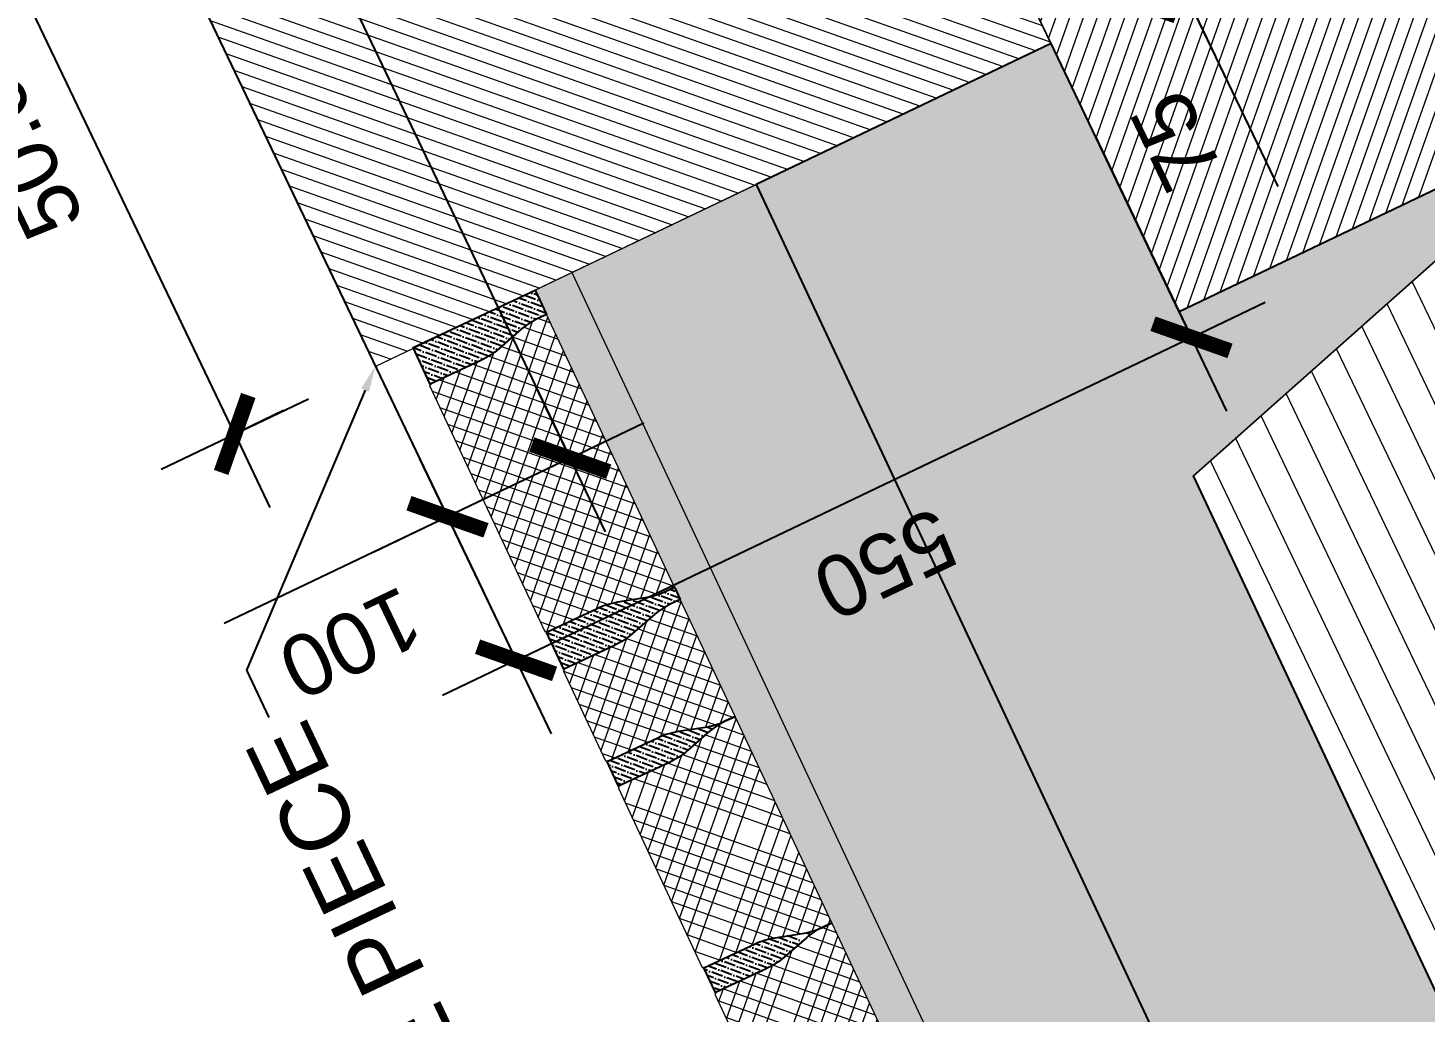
# Model space of a CAD drawing. Header units: metres. Extents: x 678805 to 1359287, y 2747329 to 5497370.
# Drawn here: x 679480.419 to 679481.446, y 2747416.842 to 2747417.565 of the extents above; entities that cross this region are included whole.
import ezdxf
from ezdxf import colors
from ezdxf.entities.mleader import LeaderData, LeaderLine
from ezdxf.math import Vec2, Vec3

# ---------------------------------------------------------------- set-up
doc = ezdxf.new("R2010")
doc.units = ezdxf.units.M
for name, color, linetype, true_color in [('02-L-Waterfeatures 01', 7, 'Continuous', 0x4da6ff), ('XREF_MON_WATERFEATURE$0$01-TX-Dimensions_1-25', 7, 'Continuous', 0x3f5f7f), ('XREF_MON_WATERFEATURE$0$EIT_3 TR sorra', 7, 'Continuous', 0xd8ceb0)]:
    doc.layers.add(name, color=color, linetype=linetype, true_color=true_color)
doc.layers.add('XREF_MON_WATERFEATURE$0$-aux', color=50, linetype='Continuous', plot=False)
doc.layers.add('XREF_MON_WATERFEATURE$0$00_Aux', color=6, linetype='Continuous', plot=False)
doc.layers.add('XREF_MON_WATERFEATURE$0$01-TX', color=7, linetype='Continuous')
doc.layers.add('XREF_MON_WATERFEATURE$0$COTAUX', color=7, linetype='Continuous')
doc.layers.add('XREF_MON_WATERFEATURE$0$02-L-projecció', color=7, linetype='Continuous', lineweight=5, true_color=0x636363)
doc.layers.add('XREF_MON_WATERFEATURE$0$3-TR tot_u', color=7, linetype='Continuous', lineweight=5, true_color=0x787878)
for name, color, linetype, lineweight in [('XREF_MON_WATERFEATURE$0$02-L-seccionat', 6, 'Continuous', 5), ('XREF_MON_WATERFEATURE$0$3-TR Formigó', 252, 'Continuous', 0), ('XREF_MON_WATERFEATURE$0$3-TR terra compactada', 45, 'Continuous', 0), ('XREF_MON_WATERFEATURE$0$3-TR Tot-u', 37, 'Continuous', 0)]:
    doc.layers.add(name, color=color, linetype=linetype, lineweight=lineweight)
doc.styles.add('XREF_MON_WATERFEATURE$0$Standard', font='arial.ttf')
doc.dimstyles.new('XREF_MON_WATERFEATURE$0$E20', dxfattribs={"dimscale": 0.03, "dimtxt": 1.5, "dimasz": 0.2, "dimexe": 0.1, "dimexo": 2.5, "dimgap": 1, "dimtad": 1, "dimdec": 0, "dimlfac": 1000, "dimzin": 0, "dimdsep": 46, "dimtxsty": 'XREF_MON_WATERFEATURE$0$Standard', "dimblk1": 'XREF_MON_WATERFEATURE$0$LINCOT200', "dimblk2": 'XREF_MON_WATERFEATURE$0$LINCOT200', "dimsah": 1, "dimcen": 0.1, "dimdle": 0.1, "dimclrt": 256, "dimadec": 0, "dimazin": 0, "dimtfac": 0.01538461538461539, "dimtdec": 0, "dimtofl": 0, "dimtmove": 0, "dimatfit": 3, "dimldrblk": 'XREF_MON_WATERFEATURE$0$LINCOT200', "dimfxl": 1, "dimtolj": 1, "dimtzin": 0, "dimarcsym": 0})
pattern_1 = [(43.98579928964269, (-27.61851931214083, -68.7476481385529), (0.001927275125572214, 0.00660389192404396), [0.008532812500000061, -0.001706562500000013, 0, -0.001706562500000013])]
pattern_2 = [(44.99999999989515, (-42.7872098154829, 32.41382765164599), (-0.00673519209078954, 0.006735192090814187), []), (134.9999999998951, (-42.7872098154829, 32.41382765164599), (-0.006735192090814189, -0.006735192090789539), [])]

# ---------------------------------------------------------------- blocks, each defined once
blk = doc.blocks.new('XREF_MON_WATERFEATURE$0$Bench')
at = {"layer": 'XREF_MON_WATERFEATURE$0$3-TR Formigó'}
h = blk.add_hatch(dxfattribs=at)
h.set_pattern_fill('ANSI31', color=256, scale=0.002999999999999998, angle=-18.27604261032588, style=0)
h.set_pattern_definition([(44.99999999989514, (-45.49588849255815, 30.80655877431855), (-0.006735192090789539, 0.006735192090814186), [])])
h.paths.add_polyline_path([(0, -4.656612873077393e-10), (0.50157939363271, -3.247521817684174e-06), (0.50157939363271, -0.1000032475218177), (0.2407935219807274, -0.1000032475218177), (0.0750000006519258, -0.5499999993480742), (4.656612873077393e-10, -0.5499999998137355)])
at = {"layer": 'XREF_MON_WATERFEATURE$0$02-L-seccionat'}
blk.add_lwpolyline([(0, -4.656612873077393e-10), (0.50157939363271, -3.247521817684174e-06), (0.50157939363271, -0.1000032475218177), (0.2407935219807274, -0.1000032475218177), (0.0750000006519258, -0.5499999993480742), (4.656612873077393e-10, -0.5499999998137355)], close=True, dxfattribs=at)
blk = doc.blocks.new('XREF_MON_WATERFEATURE$0$WTF Without Channel')
at = {"layer": 'XREF_MON_WATERFEATURE$0$3-TR Formigó'}
h = blk.add_hatch(dxfattribs=at)
h.set_pattern_fill('ANSI37', color=256, scale=0.002999999999999999, angle=-18.27604261032589, style=0)
h.set_pattern_definition(pattern_2)
edge = h.paths.add_edge_path()
edge.add_line((2.195293957696002, 1.238877860829235), (2.195357862722766, 1.247073390055449))
edge.add_arc((2.146941770507577, 1.247450905318045), 0.04841756399451735, 359.5532561195993, 375.5522752459881)
edge.add_line((2.193586584974717, 1.260432499460877), (2.187801835455637, 1.281217969488353))
edge.add_arc((2.242854151821503, 1.29653942596503), 0.05714459349592127, 179.5532492245967, 195.5522683508791, ccw=False)
edge.add_line((2.185711295439567, 1.296984993387015), (2.18603195422579, 1.338109016884119))
edge.add_line((2.18603195422579, 1.338109016884119), (2.185234772369903, 1.338115232996643))
edge.add_line((2.185234772369903, 1.338115232996643), (2.185241354259368, 1.338959283661098))
edge.add_line((2.185241354259368, 1.338959283661098), (2.111945788238835, 1.339530794881285))
edge.add_line((2.111945788238835, 1.339530794881285), (2.111939206116539, 1.33868674421683))
edge.add_line((2.111939206116539, 1.33868674421683), (2.111142024959143, 1.338692964054645))
edge.add_line((2.111142024959143, 1.338692964054645), (2.110821367569905, 1.29756893683225))
edge.add_arc((2.053678519221488, 1.298014502801947), 0.05714458545132258, 343.554231491595, 359.55325061787744, ccw=False)
edge.add_line((2.10848521287803, 1.281836431939156), (2.102377043434124, 1.26114368857816))
edge.add_arc((2.148813743220628, 1.247436313332466), 0.04841755077642926, 163.5542377839038, 179.5532569102927)
edge.add_line((2.100397664217915, 1.247813827823848), (2.100333761519458, 1.239618298597635))
edge.add_line((2.100333761519458, 1.239618298597635), (2.195293957696002, 1.238877860829235))
h = blk.add_hatch(dxfattribs=at)
h.set_pattern_fill('ANSI37', color=256, scale=0.002999999999999999, angle=-18.27604261032589, style=0)
h.set_pattern_definition(pattern_2)
edge = h.paths.add_edge_path()
edge.add_line((2.36278002881695, 1.237571911886335), (2.362843931748237, 1.24576744157821))
edge.add_arc((2.314427839040423, 1.246144965357533), 0.04841756455353438, 359.553246046033, 375.5522651724219)
edge.add_line((2.361072656328496, 1.2591265514493), (2.355287906343754, 1.279912021476776))
edge.add_arc((2.410340222593205, 1.295233478781842), 0.05714459360587378, 179.5532500560621, 195.5522691823446, ccw=False)
edge.add_line((2.353197366094854, 1.295679045375437), (2.353518023251262, 1.336803068406881))
edge.add_line((2.353518023251262, 1.336803068406881), (2.352720842093866, 1.336809285916389))
edge.add_line((2.352720842093866, 1.336809285916389), (2.352727424448993, 1.337653335649521))
edge.add_line((2.352727424448993, 1.337653335649521), (2.20690598511387, 1.338790358509869))
edge.add_line((2.20690598511387, 1.338790358509869), (2.206899405785542, 1.337946305517108))
edge.add_line((2.206899405785542, 1.337946305517108), (2.206102223929655, 1.337952525820584))
edge.add_line((2.206102223929655, 1.337952525820584), (2.205781565376263, 1.29682849906385))
edge.add_arc((2.148638714296365, 1.297274060425939), 0.05714458814679492, 343.55423613260797, 359.5532552588904, ccw=False)
edge.add_line((2.203445411848541, 1.281095993239433), (2.197337243103128, 1.260403249412776))
edge.add_arc((2.243773937104387, 1.246695869066848), 0.04841754667178551, 163.5542300571949, 179.5532491835839)
edge.add_line((2.195357862257104, 1.247073390055449), (2.195293957696002, 1.238877860829235))
edge.add_line((2.195293957696002, 1.238877860829235), (2.36278002881695, 1.237571911886335))
h = blk.add_hatch(dxfattribs=at)
h.set_pattern_fill('ANSI37', color=256, scale=0.002999999999999999, angle=-18.27604261032589, style=0)
h.set_pattern_definition(pattern_2)
edge = h.paths.add_edge_path()
edge.add_line((2.457740228020292, 1.236831466667355), (2.457804131417241, 1.245026997290553))
edge.add_arc((2.409388043823143, 1.245404509369489), 0.04841755934874352, 359.553259844288, 375.5522789706769)
edge.add_line((2.456032852970701, 1.258386105298997), (2.450248104150113, 1.27917157765478))
edge.add_arc((2.505300410458889, 1.294493033562862), 0.05714458365460939, 179.5532513789853, 195.5522705052678, ccw=False)
edge.add_line((2.448157563901212, 1.294938598759473), (2.448478221756112, 1.336062623653562))
edge.add_line((2.448478221756112, 1.336062623653562), (2.447681041064378, 1.336068841628731))
edge.add_line((2.447681041064378, 1.336068841628731), (2.447687622953843, 1.336912890896202))
edge.add_line((2.447687622953843, 1.336912890896202), (2.374392056001987, 1.337484402116389))
edge.add_line((2.374392056001987, 1.337484402116389), (2.374385475043844, 1.336640350986273))
edge.add_line((2.374385475043844, 1.336640350986273), (2.373588293653619, 1.336646569892765))
edge.add_line((2.373588293653619, 1.336646569892765), (2.373267634634566, 1.295522544533015))
edge.add_arc((2.316124774921526, 1.295968107216119), 0.05714459678997356, 343.55423487562945, 359.55325400191185, ccw=False)
edge.add_line((2.370931480408352, 1.279790036380292), (2.364823311662938, 1.259097295347602))
edge.add_arc((2.411260016186948, 1.245389917746637), 0.04841755598691076, 163.55423669794, 179.5532558243289)
edge.add_line((2.362843931981068, 1.245767433196307), (2.362780028584119, 1.237571904901416))
edge.add_line((2.362780028584119, 1.237571904901416), (2.457740228020292, 1.236831466667355))
h = blk.add_hatch(dxfattribs=at)
h.set_pattern_fill('ANSI37', color=256, scale=0.002999999999999999, angle=-18.27604261032589, style=0)
h.set_pattern_definition(pattern_2)
edge = h.paths.add_edge_path()
edge.add_line((2.688969937248793, 1.235028475988657), (2.689033841577064, 1.243224007077516))
edge.add_arc((2.640617761424989, 1.243601524023856), 0.04841755194489784, 359.5532540158673, 375.5522731422563)
edge.add_line((2.687262564760339, 1.256583113223315), (2.681477814775597, 1.277368585579098))
edge.add_arc((2.736530125705465, 1.292690044670841), 0.05714458896009971, 179.5532532119219, 195.5522723382043, ccw=False)
edge.add_line((2.679387273828205, 1.293135608080775), (2.679707933080088, 1.334259632974864))
edge.add_line((2.679707933080088, 1.334259632974864), (2.678910751457032, 1.334265849553049))
edge.add_line((2.678910751457032, 1.334265849553049), (2.678917332415175, 1.335109900683165))
edge.add_line((2.678917332415175, 1.335109900683165), (2.479351950672161, 1.336665984243155))
edge.add_line((2.479351950672161, 1.336665984243155), (2.479345369714018, 1.335821931250394))
edge.add_line((2.479345369714018, 1.335821931250394), (2.478548187858131, 1.335828150622548))
edge.add_line((2.478548187858131, 1.335828150622548), (2.47822752953757, 1.294704124797136))
edge.add_arc((2.421084673370919, 1.295149686289122), 0.05714459323440547, 343.55423604213803, 359.55325516842043, ccw=False)
edge.add_line((2.475891375777017, 1.278971617575736), (2.469783205867451, 1.258278875611723))
edge.add_arc((2.516219907194318, 1.24457149930481), 0.04841755255421331, 163.5542370955205, 179.5532562219094)
edge.add_line((2.467803826418411, 1.244949014391751), (2.467739922788631, 1.236753485631199))
edge.add_line((2.467739922788631, 1.236753485631199), (2.688969937248793, 1.235028475988657))
h = blk.add_hatch(dxfattribs=at)
h.set_pattern_fill('ANSI31', color=256, scale=0.003, angle=90, style=0)
h.set_pattern_definition([(135, (1.358779528952953, 0.1049445969983926), (-0.006735192090801864, -0.006735192090801864), [])])
h.paths.add_polyline_path([(4.110329755454407, 0.464878128050252), (4.110329755454407, 0.8148778565580336), (2.490238671648917, 0.8148778565580336), (2.490238671648917, 0.464878128050252)])
at = {"layer": 'XREF_MON_WATERFEATURE$0$3-TR terra compactada'}
h = blk.add_hatch(dxfattribs=at)
h.set_pattern_fill('LINE', color=256, scale=0.0075, style=0)
h.set_pattern_definition([(3.180554681463517e-15, (-0.0845599917398725, -1.595055404119194), (-8.673617379884035e-19, 0.0238125), [])])
h.paths.add_polyline_path([(-5.53626399124596e-06, 0.8741881636903939), (-5.536237375647346e-06, -0.7499505232405763), (7.645201560558569, -0.7499505230225632), (7.644030673154994, 0.7866132804195951), (4.536513713151985, 0.8108087480970578), (4.458066120157298, 1.011425611906631), (4.110179208653628, 1.01413429750308), (4.110179208653628, 0.464878128050252), (2.490238671648917, 0.464878128050252), (2.376964243046694, 0.8574036178634836)])
at = {"layer": 'XREF_MON_WATERFEATURE$0$3-TR Tot-u'}
h = blk.add_hatch(dxfattribs=at)
h.set_pattern_fill('EARTH', color=256, scale=0.005, angle=-84.07414778341365)
h.set_pattern_definition([(275.9258522165863, (1.508662058674115, -0.1148725102261983), (0.03485825126725671, -0.02830242601949161), [0.03175, -0.03175]), (275.9258522165863, (1.520504685665381, -0.1136432929922426), (0.03485825126725671, -0.02830242601949161), [0.03175, -0.03175]), (275.9258522165863, (1.532347312656646, -0.1124140757582861), (0.03485825126725671, -0.02830242601949161), [0.03175, -0.03175]), (5.925852216586344, (1.536704594065053, -0.1159518790107228), (0.02830242601949161, 0.03485825126725671), [0.03174999999999997, -0.03174999999999997]), (5.925852216586344, (1.537933811299009, -0.1277945060019885), (0.02830242601949161, 0.03485825126725671), [0.03174999999999997, -0.03174999999999997]), (5.925852216586344, (1.539163028532965, -0.1396371329932533), (0.02830242601949161, 0.03485825126725671), [0.03174999999999997, -0.03174999999999997])])
h.paths.add_polyline_path([(-5.536544751993944e-06, 0.8741881636923763), (2.376964243046694, 0.8574036178634836), (2.490238671648917, 0.464878128050252), (2.490238671623517, 0.8148778565580336), (2.708667553914298, 0.8148778565580336), (2.708667595275242, 1.054866273411669), (0.1943516316543867, 1.074182261771467), (0.216930352319348, 1.024007327297947), (-5.536544751993944e-06, 1.025673916006705)])
at = {"layer": 'XREF_MON_WATERFEATURE$0$3-TR tot_u'}
h = blk.add_hatch(dxfattribs=at)
h.set_pattern_fill('AR-CONC', color=256, scale=0.0002499999999999998, angle=90.27678088138283)
h.set_pattern_definition([(158.5528234916038, (-42.78699457145998, 32.41382599851346), (-0.01071414020334408, 0.04444703537656459), [0.004762499999999994, -0.05238749999999995]), (103.5528234916038, (-42.78699457145998, 32.41382599851346), (-0.042478511822929, -0.02355052202099124), [0.003809999999999991, -0.04191014604249987]), (209.0042681916038, (-42.78788741364846, 32.41752990564561), (-0.05319265014223656, 0.02089651386113734), [0.004047502199999995, -0.04452256114999995]), (154.7370234916038, (-42.79903456162432, 32.40978512769794), (-0.01159854796105582, 0.06759205884945055), [0.007143749999999996, -0.07858124999999995]), (205.1883811016038, (-42.80000111194098, 32.41541779177493), (-0.07752613342460271, 0.03658516449488297), [0.006071255784999993, -0.0667839020399999]), (99.73697466160382, (-42.79903456162432, 32.40978512769794), (-0.07752613342278561, 0.036585164499046), [0.005714991767499993, -0.0628649329799999]), (129.5528234916038, (-42.79804499925816, 32.41681533908701), (0.01217751511735449, 0.04406843003303181), [0.004762499999999997, -0.05238749999999997]), (74.55282349160389, (-42.79804499925816, 32.41681533908701), (-0.0485699864642681, -3.622266203685831e-06), [0.003809999999999994, -0.04190999999999991]), (180.0042684916039, (-42.79703020596647, 32.42048770884281), (-0.03639247154533939, 0.04406480761108346), [0.004047502199999998, -0.04452248439999997]), (146.0528234916038, (-42.78699457145998, 32.41382599851346), (-0.02028587552938745, -0.005993882991116794), [0, -0.04140199999999995, 0, -0.04254499999999995, 0, -0.04206874999999995]), (116.0528234916039, (-42.78699457145998, 32.41382599851346), (-0.02905871588294157, 0.007867938773241597), [0, -0.02425699999999995, 0, -0.04044949999999991, 0, -0.01603374999999996]), (76.05282349160389, (-42.78248900048205, 32.40040140968046), (-0.009427757665139928, 0.03259170348029379), [0, -0.01587499999999993, 0, -0.04952999999999987, 0, -0.06572249999999974]), (66.05282349160389, (-42.78046856460863, 32.39438141506395), (-0.01780916575072015, 0.03308521069580599), [0, -0.02063749999999998, 0, -0.03289299999999997, 0, -0.04667249999999996])])
h.paths.add_polyline_path([(0.194583493892182, 1.07418028416405), (2.708899457513037, 1.054864295804252), (2.708603232039573, 1.204870996496144), (0.1583192873396602, 1.224463306798103), (0.1583192868739989, 1.154767410329047)])
at = {"layer": 'XREF_MON_WATERFEATURE$0$EIT_3 TR sorra'}
h = blk.add_hatch(dxfattribs=at)
h.set_pattern_fill('ANSI36', color=256, scale=0.001075000000000009, angle=-1.014200710357327, style=0, double=1)
h.set_pattern_definition(pattern_1)
edge = h.paths.add_edge_path()
edge.add_line((2.195293933947276, 1.238874362781645), (2.195357835947242, 1.24706989247352))
edge.add_arc((2.146941750707581, 1.247447409289852), 0.04841755703131553, 359.5532542166523, 375.5522733427643)
edge.add_line((2.193586558897685, 1.260429000016303), (2.187801810309928, 1.281214474700392))
edge.add_arc((2.242854126908852, 1.29653592952032), 0.05714459327624283, 179.5532475616961, 195.5522666879146, ccw=False)
edge.add_line((2.185711270759519, 1.296981498599053), (2.186031956088435, 1.33810901734978))
edge.add_line((2.186031956088435, 1.33810901734978), (2.206102226025131, 1.337952522095294))
edge.add_line((2.206102226025131, 1.337952522095294), (2.205781538367908, 1.296825001481921))
edge.add_arc((2.148638688595644, 1.297270565561994), 0.05714458686039321, 343.55423339726434, 359.55325252357517, ccw=False)
edge.add_line((2.203445384141695, 1.281092496123166), (2.197337215629112, 1.260399754624815))
edge.add_arc((2.243773912711628, 1.246692372156367), 0.04841755022788329, 163.5542286805173, 179.5532478067302)
edge.add_line((2.195357834317427, 1.247069894336165), (2.195293933714446, 1.238874362315983))
h = blk.add_hatch(dxfattribs=at)
h.set_pattern_fill('ANSI36', color=256, scale=0.001075000000000009, angle=-1.014200710357327, style=0, double=1)
h.set_pattern_definition(pattern_1)
edge = h.paths.add_edge_path()
edge.add_line((2.362780003205579, 1.23756841570139), (2.362843906602528, 1.245763945393265))
edge.add_arc((2.314427823252477, 1.246141463633545), 0.04841755515286597, 359.553252514214, 375.5522716403261)
edge.add_line((2.361072630018633, 1.259123052470387), (2.355287881430876, 1.279908526688815))
edge.add_arc((2.410340197447723, 1.295229985650691), 0.05714459382600637, 179.5532517190268, 195.5522708452452, ccw=False)
edge.add_line((2.353197340716314, 1.295675550587476), (2.353518026743721, 1.336803069803865))
edge.add_line((2.353518026743721, 1.336803069803865), (2.373588295516264, 1.336646572686733))
edge.add_line((2.373588295516264, 1.336646572686733), (2.373267609488856, 1.295519053470344))
edge.add_arc((2.316124756170203, 1.295964618741534), 0.05714459041596145, 343.55423223075667, 359.5532513570675, ccw=False)
edge.add_line((2.370931454796981, 1.279786547180266), (2.364823285818737, 1.259093805216254))
edge.add_arc((2.411259976739798, 1.245386426992687), 0.04841754311674681, 163.5542314340487, 179.5532505602615)
edge.add_line((2.362843905438375, 1.245763946790249), (2.362780002739918, 1.23756841570139))
h = blk.add_hatch(dxfattribs=at)
h.set_pattern_fill('ANSI36', color=256, scale=0.001075000000000009, angle=-1.014200710357327, style=0, double=1)
h.set_pattern_definition(pattern_1)
edge = h.paths.add_edge_path()
edge.add_line((2.467739895780277, 1.236750007607044), (2.45774020194326, 1.236827979795636))
edge.add_line((2.45774020194326, 1.236827979795636), (2.457804105107378, 1.245023509487511))
edge.add_arc((2.409388024721639, 1.245401024776961), 0.04841755216563613, 359.5532559786739, 375.5522751047859)
edge.add_line((2.456032827824991, 1.25838261563331), (2.450248080168556, 1.27916809078306))
edge.add_arc((2.505300387901508, 1.294489548580783), 0.05714458553328611, 179.553252821463, 195.5522719476814, ccw=False)
edge.add_line((2.448157539453995, 1.294935112353415), (2.448478226179894, 1.336062625050546))
edge.add_line((2.448478226179894, 1.336062625050546), (2.478548189953607, 1.335828157141806))
edge.add_line((2.478548189953607, 1.335828157141806), (2.478227502762046, 1.294700644910336))
edge.add_arc((2.421084644589471, 1.295146208654645), 0.0571445952578303, 343.55423379957836, 359.55325292588924, ccw=False)
edge.add_line((2.475891348303001, 1.278968137223274), (2.469783179091927, 1.258275398518891))
edge.add_arc((2.516219878646129, 1.24456802161634), 0.04841755102270042, 163.5542358256203, 179.5532549518331)
edge.add_line((2.467803799410056, 1.24494553776458), (2.467739895780277, 1.236750007607044))
edge.add_line((2.467739895780277, 1.236750007607044), (2.45774020194326, 1.236827979795636))
h = blk.add_hatch(dxfattribs=at)
h.set_pattern_fill('ANSI36', color=256, scale=0.001075000000000009, angle=-1.014200710357327, style=0, double=1)
h.set_pattern_definition([(43.98579928964269, (-27.38728960477497, -68.74945112969726), (0.001927275125572214, 0.00660389192404396), [0.008532812500000061, -0.001706562500000013, 0, -0.001706562500000013])])
edge = h.paths.add_edge_path()
edge.add_line((2.708621799342971, 1.23487182147801), (2.688969909076285, 1.235024987719954))
edge.add_line((2.688969909076285, 1.235024987719954), (2.689033812007573, 1.243220518343152))
edge.add_arc((2.640617736592171, 1.24359803293411), 0.04841754719000389, 359.5532567593615, 375.5522758854735)
edge.add_line((2.687262534725186, 1.256579623091967), (2.681477788000073, 1.27736509917304))
edge.add_arc((2.736530092070221, 1.29268655899027), 0.05714458254605616, 179.5532557568361, 195.5522748830545, ccw=False)
edge.add_line((2.679387246587019, 1.293132119812072), (2.679707933080088, 1.334259632974864))
edge.add_line((2.679707933080088, 1.334259632974864), (2.709394610349726, 1.334028152283282))
edge.add_line((2.709394610349726, 1.334028152283282), (2.708621799342971, 1.23487182147801))
edge.add_line((2.708621799342971, 1.23487182147801), (2.688969909076285, 1.235024987719954))
h = blk.add_hatch(dxfattribs=at)
h.set_pattern_fill('ANSI36', color=256, scale=0.001075000000000009, angle=-1.014200710357327, style=0, double=1)
h.set_pattern_definition([(62.26184189986373, (25.29031253173266, 249.3079363913275), (-0.0002408934136971146, 0.006875154421345005), [0.008532812500000075, -0.001706562500000015, 0, -0.001706562500000015])])
h.paths.add_polyline_path([(0.1581040433167331, 1.224464959930629), (2.708387987550985, 1.204872651491315), (2.708621797247496, 1.234871822874994), (0.1581040428510718, 1.254769065883012)])
at = {"layer": 'XREF_MON_WATERFEATURE$0$-aux'}
for points in [[(2.195293933714446, 1.238874362315983), (2.195293933947276, 1.238874362781645), (2.195357835947242, 1.24706989247352, 0.06992251114754273), (2.193586558897685, 1.260429000016303), (2.187801810309928, 1.281214474700392, -0.06992251114800961), (2.185711270759519, 1.296981498599053), (2.186031956088435, 1.33810901734978), (2.206102226025131, 1.337952522095294), (2.205781538367908, 1.296825001481921, -0.0699225111484148), (2.203445384141695, 1.281092496123166), (2.197337215629112, 1.260399754624815, 0.06992251114798485), (2.195357834317427, 1.247069894336165), (2.195293933714446, 1.238874362315983), (2.195293933947276, 1.238874362781645)], [(2.362780002739918, 1.23756841570139), (2.362780003205579, 1.23756841570139), (2.362843906602528, 1.245763945393265, 0.06992251114754273), (2.361072630018633, 1.259123052470387), (2.355287881430876, 1.279908526688815, -0.06992251114800961), (2.353197340716314, 1.295675550587476), (2.353518026743721, 1.336803069803865), (2.373588295516264, 1.336646572686733), (2.373267609488856, 1.295519053470344, -0.0699225111484148), (2.370931454796981, 1.279786547180266), (2.364823285818737, 1.259093805216254, 0.06992251114798485), (2.362843905438375, 1.245763946790249), (2.362780002739918, 1.23756841570139), (2.362780003205579, 1.23756841570139)], [(2.467739895780277, 1.236750007607044), (2.45774020194326, 1.236827979795636), (2.457804105107378, 1.245023509487511, 0.06992251114754273), (2.456032827824991, 1.25838261563331), (2.450248080168556, 1.27916809078306, -0.06992251114800961), (2.448157539453995, 1.294935112353415), (2.448478226179894, 1.336062625050546), (2.478548189953607, 1.335828157141806), (2.478227502762046, 1.294700644910336, -0.0699225111484148), (2.475891348303001, 1.278968137223274), (2.469783179091927, 1.258275398518891, 0.06992251114798485), (2.467803799410056, 1.24494553776458), (2.467739895780277, 1.236750007607044), (2.45774020194326, 1.236827979795636)], [(2.708621799342971, 1.23487182147801), (2.688969909076285, 1.235024987719954), (2.689033812007573, 1.243220518343152, 0.06992251114754273), (2.687262534725186, 1.256579623091967), (2.681477788000073, 1.27736509917304, -0.06992251114800961), (2.679387246587019, 1.293132119812072), (2.679707933080088, 1.334259632974864), (2.709394610349726, 1.334028152283282), (2.708621799342971, 1.23487182147801), (2.688969909076285, 1.235024987719954)]]:
    blk.add_lwpolyline(points, format="xyb", dxfattribs=at)
at = {"layer": 'XREF_MON_WATERFEATURE$0$00_Aux'}
blk.add_lwpolyline([(-5.536544751993944e-06, 0.8741881636923763), (2.376964243046694, 0.8574036178634836), (2.490238671648917, 0.464878128050252), (2.490238671623517, 0.8148778565580336), (2.708667553914298, 0.8148778565580336), (2.708667595275242, 1.054866273411669), (0.1943516316543867, 1.074182261771467), (0.216930352319348, 1.024007327297947), (-5.536544751993944e-06, 1.025673916006705)], close=True, dxfattribs=at)
at = {"layer": 'XREF_MON_WATERFEATURE$0$02-L-projecció'}
for points in [[(0.1581040428510718, 1.224464960396291), (2.708387990344953, 1.204872651025654)], [(0.1943682498324, 1.074181937755688), (2.7086675952752, 1.054866076604339)], [(2.708667595870793, 0.8148778565580336), (3.210238982585958, 0.8147716161262095)]]:
    blk.add_lwpolyline(points, dxfattribs=at)
blk.add_lwpolyline([(-5.53626399124596e-06, 0.8741881636903939), (-5.536237375647346e-06, -0.7499505232405763), (7.645201560558569, -0.7499505230225632), (7.644030673154994, 0.7866132804195951), (4.536513713151985, 0.8108087480970578), (4.458066120157298, 1.011425611906631), (4.110179208653628, 1.01413429750308), (4.110179208653628, 0.464878128050252), (2.490238671648917, 0.464878128050252), (2.376964243046694, 0.8574036178634836)], close=True, dxfattribs=at)
at = {"layer": 'XREF_MON_WATERFEATURE$0$02-L-seccionat'}
for points in [[(2.708667595267933, 1.04487739969045), (2.708667595500764, 1.364877856336535)], [(2.708678677075248, 1.237268421333284), (2.708678677308079, 1.287268420681358)]]:
    blk.add_lwpolyline(points, dxfattribs=at)
for points in [[(2.195293957696002, 1.238877860829235), (2.195357862722766, 1.247073390055449, 0.06992251114875708), (2.193586584974717, 1.260432499460877), (2.187801835455637, 1.281217969488353, -0.0699225111482901), (2.185711295439567, 1.296984993387015), (2.18603195422579, 1.338109016884119), (2.185234772369903, 1.338115232996643), (2.185241354259368, 1.338959283661098), (2.111945788238835, 1.339530794881285), (2.111939206116539, 1.33868674421683), (2.111142024959143, 1.338692964054645), (2.110821367569905, 1.29756893683225, -0.0699225111482901), (2.10848521287803, 1.281836431939156), (2.102377043434124, 1.26114368857816, 0.06992251114875708), (2.100397664217915, 1.247813827823848), (2.100333761519458, 1.239618298597635)], [(2.36278002881695, 1.237571911886335), (2.362843931748237, 1.24576744157821, 0.06992251114875708), (2.361072656328496, 1.2591265514493), (2.355287906343754, 1.279912021476776, -0.0699225111482901), (2.353197366094854, 1.295679045375437), (2.353518023251262, 1.336803068406881), (2.352720842093866, 1.336809285916389), (2.352727424448993, 1.337653335649521), (2.20690598511387, 1.338790358509869), (2.206899405785542, 1.337946305517108), (2.206102223929655, 1.337952525820584), (2.205781565376263, 1.29682849906385, -0.0699225111482901), (2.203445411848541, 1.281095993239433), (2.197337243103128, 1.260403249412776, 0.06992251114875708), (2.195357862257104, 1.247073390055449), (2.195293957696002, 1.238877860829235)], [(2.457740228020292, 1.236831466667355), (2.457804131417241, 1.245026997290553, 0.06992251114875708), (2.456032852970701, 1.258386105298997), (2.450248104150113, 1.27917157765478, -0.0699225111482901), (2.448157563901212, 1.294938598759473), (2.448478221756112, 1.336062623653562), (2.447681041064378, 1.336068841628731), (2.447687622953843, 1.336912890896202), (2.374392056001987, 1.337484402116389), (2.374385475043844, 1.336640350986273), (2.373588293653619, 1.336646569892765), (2.373267634634566, 1.295522544533015, -0.0699225111482901), (2.370931480408352, 1.279790036380292), (2.364823311662938, 1.259097295347602, 0.06992251114875708), (2.362843931981068, 1.245767433196307), (2.362780028584119, 1.237571904901416)], [(2.688969937248793, 1.235028475988657), (2.689033841577064, 1.243224007077516, 0.06992251114875708), (2.687262564760339, 1.256583113223315), (2.681477814775597, 1.277368585579098, -0.0699225111482901), (2.679387273828205, 1.293135608080775), (2.679707933080088, 1.334259632974864), (2.678910751457032, 1.334265849553049), (2.678917332415175, 1.335109900683165), (2.479351950672161, 1.336665984243155), (2.479345369714018, 1.335821931250394), (2.478548187858131, 1.335828150622548), (2.47822752953757, 1.294704124797136, -0.0699225111482901), (2.475891375777017, 1.278971617575736), (2.469783205867451, 1.258278875611723, 0.06992251114875708), (2.467803826418411, 1.244949014391751), (2.467739922788631, 1.236753485631199)]]:
    blk.add_lwpolyline(points, format="xyb", close=True, dxfattribs=at)
blk.add_lwpolyline([(2.490238671648917, 0.8148778565580336), (4.110329755454407, 0.8148778565580336), (4.110329755454407, 0.464878128050252), (2.490238671648917, 0.464878128050252)], close=True, dxfattribs=at)
blk.add_blockref('XREF_MON_WATERFEATURE$0$Bench', (2.708667595405132, 1.364877855870873))
blk = doc.blocks.new('XREF_MON_WATERFEATURE$0$LINCOT200')
for p, q in [((0, -9.999961704014428), (0, 10.00003829598555)), ((3.694822225952521e-13, 3.829598557558711e-05), (10.00000000000051, 3.829598557558711e-05))]:
    blk.add_line(p, q)
at = {"const_width": 1.875}
blk.add_lwpolyline([(3.535533801624467, -3.535495714255788), (-3.535533950636761, 3.535572157214077)], dxfattribs=at)
at = {"layer": 'XREF_MON_WATERFEATURE$0$COTAUX'}
blk.add_line((0, 0), (-1.249999999999915, 0), dxfattribs=at)
blk = doc.blocks.new('*D636')
at = {"layer": 'DEFPOINTS', "color": 0, "transparency": 16777216}
for p in [(679480.458357112, 2747417.76845147), (679480.3548572559, 2747417.718956826), (679480.6747445553, 2747417.315949135)]:
    blk.add_point(p, dxfattribs=at)
at = {"layer": 'XREF_MON_WATERFEATURE$0$01-TX-Dimensions_1-25', "color": 0, "lineweight": -2, "transparency": 16777216}
for p, q in [((679480.3906957002, 2747417.736095121), (679480.3521507992, 2747417.717662572)), ((679480.5686591207, 2747417.271868805), (679480.3574457639, 2747417.713543913)), ((679480.6070831434, 2747417.283592786), (679480.568541172, 2747417.265161638))]:
    blk.add_line(p, q, dxfattribs=at)
at = {"layer": 'XREF_MON_WATERFEATURE$0$01-TX-Dimensions_1-25', "color": 0, "lineweight": -2, "transparency": 16777216, "xscale": 0.006, "yscale": 0.006, "zscale": 0.006}
for p, rotation in [((679480.3548572559, 2747417.718956826), 115.5575828866667), ((679480.5712476287, 2747417.266455892), 295.5575828866667)]:
    blk.add_blockref('XREF_MON_WATERFEATURE$0$LINCOT200', p, dxfattribs=dict(at, rotation=rotation))
at = {"layer": 'XREF_MON_WATERFEATURE$0$01-TX-Dimensions_1-25', "transparency": 16777216, "insert": (679480.4152602234, 2747417.469851653), "char_height": 0.045, "attachment_point": 5, "rotation": 115.55758288666671, "style": 'XREF_MON_WATERFEATURE$0$Standard'}
blk.add_mtext('\\A1;50.0', dxfattribs=at)
blk = doc.blocks.new('*D639')
at = {"layer": 'DEFPOINTS', "color": 0, "transparency": 16777216}
for p in [(679481.1709282434, 2747417.553229029), (679481.2741164588, 2747417.337448802), (679480.6747445558, 2747417.315949136)]:
    blk.add_point(p, dxfattribs=at)
at = {"layer": 'XREF_MON_WATERFEATURE$0$01-TX-Dimensions_1-25', "color": 0, "lineweight": -2, "transparency": 16777216}
for p, q in [((679481.2032845932, 2747417.485567616), (679481.2754107134, 2747417.334742344)), ((679480.7833456848, 2747417.102757416), (679481.2687035465, 2747417.334860293)), ((679480.7071009056, 2747417.248287723), (679480.7792270258, 2747417.097462452))]:
    blk.add_line(p, q, dxfattribs=at)
at = {"layer": 'XREF_MON_WATERFEATURE$0$01-TX-Dimensions_1-25', "color": 0, "lineweight": -2, "transparency": 16777216, "xscale": 0.006, "yscale": 0.006, "zscale": 0.006}
for p, rotation in [((679481.2741164594, 2747417.337448801), 25.55758288666668), ((679480.7779327718, 2747417.100168908), 205.5575828866667)]:
    blk.add_blockref('XREF_MON_WATERFEATURE$0$LINCOT200', p, dxfattribs=dict(at, rotation=rotation))
at = {"layer": 'XREF_MON_WATERFEATURE$0$01-TX-Dimensions_1-25', "transparency": 16777216, "insert": (679481.0488793218, 2747417.171016636), "char_height": 0.045, "attachment_point": 5, "rotation": 205.5575828866667, "style": 'XREF_MON_WATERFEATURE$0$Standard'}
blk.add_mtext('\\A1;550', dxfattribs=at)
blk = doc.blocks.new('*D640')
at = {"layer": 'DEFPOINTS', "color": 0, "transparency": 16777216}
for p in [(679481.2332828046, 2747417.666182184), (679481.1385718699, 2747417.620890489), (679481.1709282431, 2747417.553229027)]:
    blk.add_point(p, dxfattribs=at)
at = {"layer": 'XREF_MON_WATERFEATURE$0$01-TX-Dimensions_1-25', "color": 0, "lineweight": -2, "transparency": 16777216}
for p, q in [((679481.206233282, 2747417.653246838), (679481.2359892611, 2747417.667476438)), ((679481.2358713126, 2747417.660769271), (679481.2630506693, 2747417.603933636)), ((679481.2385896549, 2747417.585585377), (679481.2683456338, 2747417.599814977)), ((679481.2656391773, 2747417.598520723), (679481.3374539404, 2747417.44834654))]:
    blk.add_line(p, q, dxfattribs=at)
at = {"layer": 'XREF_MON_WATERFEATURE$0$01-TX-Dimensions_1-25', "color": 0, "lineweight": -2, "transparency": 16777216, "xscale": 0.006, "yscale": 0.006, "zscale": 0.006}
for p, rotation in [((679481.2332828046, 2747417.666182184), 115.5575828866667), ((679481.2656391773, 2747417.598520723), 295.5575828866667)]:
    blk.add_blockref('XREF_MON_WATERFEATURE$0$LINCOT200', p, dxfattribs=dict(at, rotation=rotation))
at = {"layer": 'XREF_MON_WATERFEATURE$0$01-TX-Dimensions_1-25', "transparency": 16777216, "insert": (679481.2629040369, 2747417.48165915), "char_height": 0.045, "attachment_point": 5, "rotation": 115.55758288666671, "style": 'XREF_MON_WATERFEATURE$0$Standard'}
blk.add_mtext('\\A1;75', dxfattribs=at)
blk = doc.blocks.new('*D642')
at = {"layer": 'DEFPOINTS', "color": 0, "transparency": 16777216}
for p in [(679480.5485744792, 2747417.81158877), (679480.4584017466, 2747417.768472814), (679480.7275361824, 2747417.205604918)]:
    blk.add_point(p, dxfattribs=at)
at = {"layer": 'XREF_MON_WATERFEATURE$0$01-TX-Dimensions_1-25', "color": 0, "lineweight": -2, "transparency": 16777216}
for p, q in [((679480.5809274521, 2747417.743925744), (679480.8190030329, 2747417.246014353)), ((679480.4907547194, 2747417.700809787), (679480.7288303002, 2747417.202898397)), ((679480.8122958718, 2747417.246132636), (679480.7329492234, 2747417.208193156)), ((679480.7275361812, 2747417.205604918), (679480.5635441565, 2747417.127192379))]:
    blk.add_line(p, q, dxfattribs=at)
at = {"layer": 'XREF_MON_WATERFEATURE$0$01-TX-Dimensions_1-25', "color": 0, "lineweight": -2, "transparency": 16777216, "xscale": 0.006, "yscale": 0.006, "zscale": 0.006}
for p, rotation in [((679480.8177089139, 2747417.248720874), 25.55472479935694), ((679480.7275361812, 2747417.205604918), 205.554724799357)]:
    blk.add_blockref('XREF_MON_WATERFEATURE$0$LINCOT200', p, dxfattribs=dict(at, rotation=rotation))
at = {"layer": 'XREF_MON_WATERFEATURE$0$01-TX-Dimensions_1-25', "transparency": 16777216, "insert": (679480.6563303251, 2747417.112837783), "char_height": 0.045, "attachment_point": 5, "rotation": 205.55472479935693, "style": 'XREF_MON_WATERFEATURE$0$Standard'}
blk.add_mtext('\\A1;100', dxfattribs=at)
blk = doc.blocks.new('*D643')
at = {"layer": 'DEFPOINTS', "color": 0, "transparency": 16777216}
for p in [(679480.6462247658, 2747417.858256897), (679480.5260626264, 2747417.800823381), (679480.6345490816, 2747417.573848519)]:
    blk.add_point(p, dxfattribs=at)
at = {"layer": 'XREF_MON_WATERFEATURE$0$01-TX-Dimensions_1-25', "color": 0, "lineweight": -2, "transparency": 16777216}
for p, q in [((679480.5937304357, 2747417.83316635), (679480.6489314782, 2747417.859550617)), ((679480.7521237833, 2747417.63669546), (679480.6488122031, 2747417.852843473)), ((679480.702216891, 2747417.606191487), (679480.7574179334, 2747417.632575754))]:
    blk.add_line(p, q, dxfattribs=at)
at = {"layer": 'XREF_MON_WATERFEATURE$0$01-TX-Dimensions_1-25', "color": 0, "lineweight": -2, "transparency": 16777216, "xscale": 0.006, "yscale": 0.006, "zscale": 0.006}
for p, rotation in [((679480.6462247656, 2747417.858256898), 115.5462524838652), ((679480.7547112209, 2747417.631282035), 295.5462524838652)]:
    blk.add_blockref('XREF_MON_WATERFEATURE$0$LINCOT200', p, dxfattribs=dict(at, rotation=rotation))
at = {"layer": 'XREF_MON_WATERFEATURE$0$01-TX-Dimensions_1-25', "transparency": 16777216, "insert": (679480.6543024476, 2747417.71851144), "char_height": 0.045, "attachment_point": 5, "rotation": 115.54625248386522, "style": 'XREF_MON_WATERFEATURE$0$Standard'}
blk.add_mtext('\\A1;252', dxfattribs=at)
blk = doc.blocks.new('XREF_MON_WATERFEATURE')
at = {"rotation": 115.5575828866667}
blk.add_blockref('XREF_MON_WATERFEATURE$0$WTF Without Channel', (679483.0746399837, 2747415.46115167), dxfattribs=at)
at = {"layer": 'XREF_MON_WATERFEATURE$0$01-TX-Dimensions_1-25'}
for base, p1, p2, angle, picture, middle, dimtype in [((679480.6462247658, 2747417.858256897), (679480.6345490817, 2747417.573848519), (679480.5260626263, 2747417.800823382), 115.5462524697403, '*D643', (679480.7020991849, 2747417.741356695), 129), ((679480.7275361824, 2747417.205604918), (679480.5485744796, 2747417.81158877), (679480.4584017472, 2747417.768472814), 205.55472463852453, '*D642', (679480.6334780029, 2747417.160631142), 129), ((679481.2332828046, 2747417.666182184), (679481.170928243, 2747417.553229028), (679481.13857187, 2747417.620890489), 115.5575828866667, '*D640', (679481.3106131789, 2747417.504474128), 128)]:
    dim = blk.add_linear_dim(base=base, p1=p1, p2=p2, angle=angle, dimstyle='XREF_MON_WATERFEATURE$0$E20', dxfattribs=at)
    dim.commit()
    dim.dimension.update_dxf_attribs({"geometry": picture, "text_midpoint": middle, "dimtype": dimtype})
dim = blk.add_linear_dim(base=(679480.3548572559, 2747417.718956826), p1=(679480.6747445554, 2747417.315949135), p2=(679480.4583571122, 2747417.76845147), angle=115.5575828866667, text='50.0', dimstyle='XREF_MON_WATERFEATURE$0$E20', dxfattribs=at)
dim.commit()
dim.dimension.update_dxf_attribs({"geometry": '*D636', "text_midpoint": (679480.4152602236, 2747417.469851653)})
dim = blk.add_linear_dim(base=(679481.2741164588, 2747417.337448802), p1=(679480.6747445554, 2747417.315949135), p2=(679481.170928243, 2747417.553229028), angle=205.5575828866667, dimstyle='XREF_MON_WATERFEATURE$0$E20', dxfattribs=at)
dim.commit()
dim.dimension.update_dxf_attribs({"geometry": '*D639', "text_midpoint": (679481.0488793219, 2747417.171016636)})
at = {"layer": 'XREF_MON_WATERFEATURE$0$01-TX'}
ml = blk.add_multileader_mtext('Standard', dxfattribs=at)
ml.set_content('PRECAST CONCRETE PIECE \\P50x90x55cm', color=256, style='XREF_MON_WATERFEATURE$0$Standard')
ml.set_leader_properties()
ml.build(insert=Vec2(0, 0))
ml.multileader.update_dxf_attribs({"dogleg_length": 0.07692307692307693, "arrow_head_size": 0.01923076923076923})
ctx = ml.context
ctx.base_point, ctx.char_height, ctx.arrow_head_size, ctx.landing_gap_size, ctx.plane_origin, ctx.plane_x_axis, ctx.plane_y_axis = Vec3(679481.0242314886, 2747416.15472342), 0.05, 0.01923076923076923, 0.01923076923076923, Vec3(679481.1932524537, 2747416.202285311), Vec3(-0.4281212612115987, 0.9037212986859335), Vec3(-0.9037212986859335, -0.4281212612115987)
notes = []
notes.append((ctx, [(1, (1, 1, 0), (679480.5798091363, 2747417.092854696), (0.4281212612115987, -0.9037212986859335), 0.03846153846153853, [(0, [(679480.6745543642, 2747417.316411117)], 0, [])])]))
ctx.mtext.insert, ctx.mtext.text_direction, ctx.mtext.rotation, ctx.mtext.flow_direction = Vec3(679480.9930200713, 2747416.161217123), Vec3(-0.4281212612115987, 0.9037212986859335), 1.564072090888421, 5
for ctx, leaders in notes:
    for number, flags, end, landing, length, lines in leaders:
        leader = LeaderData()
        leader.index, (leader.has_last_leader_line, leader.has_dogleg_vector, leader.attachment_direction) = number, flags
        leader.last_leader_point, leader.dogleg_vector, leader.dogleg_length = Vec3(end), Vec3(landing), length
        for number, points, colour, breaks in lines:
            line = LeaderLine()
            line.index, line.vertices, line.color, line.breaks = number, Vec3.list(points), colors.encode_raw_color(colour), breaks
            leader.lines.append(line)
        ctx.leaders.append(leader)

msp = doc.modelspace()

# ---------------------------------------------------------------- block references
at = {"layer": '02-L-Waterfeatures 01', "color": 18, "true_color": 0x000000}
msp.add_blockref('XREF_MON_WATERFEATURE', (0, 0), dxfattribs=at)

doc.saveas('drawing.dxf')
